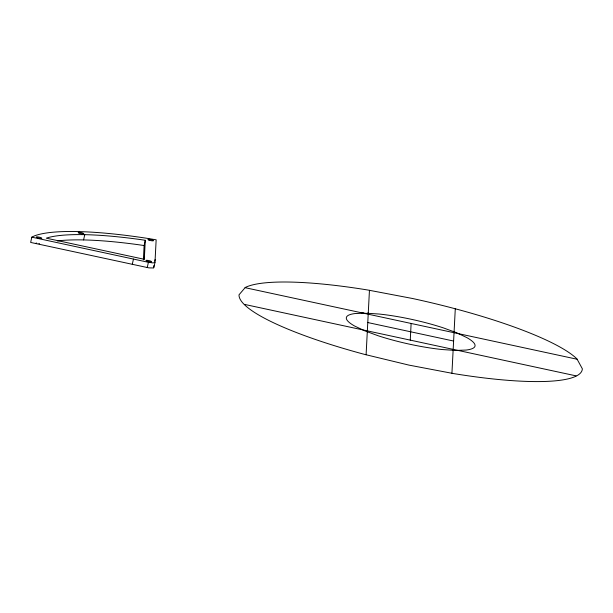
<?xml version="1.0" encoding="UTF-8"?>
<svg xmlns="http://www.w3.org/2000/svg" width="613" height="613" viewBox="0 0 613 613"><rect width="100%" height="100%" fill="white"/><g stroke="black" fill="none" stroke-linecap="round" stroke-linejoin="round"><path stroke-width="0.92" d="M143.381 259.659L144.116 245.545L145.281 240.281L140.523 239.583A164.698 30.865 12.5 0 0 48.021 237.622L46.289 238.181L144.293 259.299L145.281 240.281M153.809 267.697L154.982 262.433L156.154 239.806L146.331 238.204A175.686 32.918 12.5 0 0 34.558 235.836L31.815 237.162L30.65 242.434L148.921 267.873L153.572 267.973L153.924 265.521M366.099 354.766L369.447 290.324M410.258 340.123L411.124 323.465M451.927 373.263L455.283 308.86M83.583 239.928L84.755 234.664M132.285 264.333L133.458 259.069M143.817 259.851L144.4 257.215M147.235 267.559L148.4 262.295L153.028 262.916L154.982 262.433M154.744 261.284L155.127 259.529M368.275 312.952L366.321 313.435L361.693 312.806M363.609 313.22L355.264 313.527A65.882 12.344 12.5 0 0 354.613 326.024L364.712 330.813L377.937 335.679A65.882 12.344 12.5 0 0 442.31 349.548L455.75 350.437L466.11 350.054A65.882 12.344 12.5 0 0 466.761 337.564L456.67 332.767L443.437 327.909A65.882 12.344 12.5 0 0 379.064 314.032L368.252 313.32M144.116 245.545L139.358 244.848A164.698 30.865 12.5 0 0 57.316 240.932M31.815 237.162L148.4 262.295M245.108 287.681L577.132 359.241M367.777 322.545L453.605 341.043M244.441 304.385L576.067 375.861M39.531 243.729A2.858 0.536 12.5 0 1 38.895 243.66M36.757 243.2A2.858 0.536 12.5 0 1 36.136 242.993M245.323 287.436L239.032 294.792A175.686 32.918 12.5 0 0 364.582 354.398L408.955 365.11L453.444 373.555A175.686 32.918 12.5 0 0 582.35 368.788L576.948 358.904A175.686 32.918 12.5 0 0 412.426 298.477L367.938 290.033A175.686 32.918 12.5 0 0 245.323 287.436M37.301 237.721A2.858 0.536 12.5 0 0 41.807 238.342A2.858 0.536 12.5 0 0 38.044 236.947A2.858 0.536 12.5 0 0 37.301 237.721M146.836 261.084A2.858 0.536 12.5 0 0 151.48 261.812A2.858 0.536 12.5 0 0 148.001 260.41A2.858 0.536 12.5 0 0 146.836 261.084M149.028 240.112A2.858 0.536 12.5 0 0 153.488 240.702A2.858 0.536 12.5 0 0 149.649 239.308A2.858 0.536 12.5 0 0 149.028 240.112M79 233.063A2.858 0.536 12.5 0 0 83.682 233.829A2.858 0.536 12.5 0 0 80.303 232.427A2.858 0.536 12.5 0 0 79 233.063"/></g></svg>
